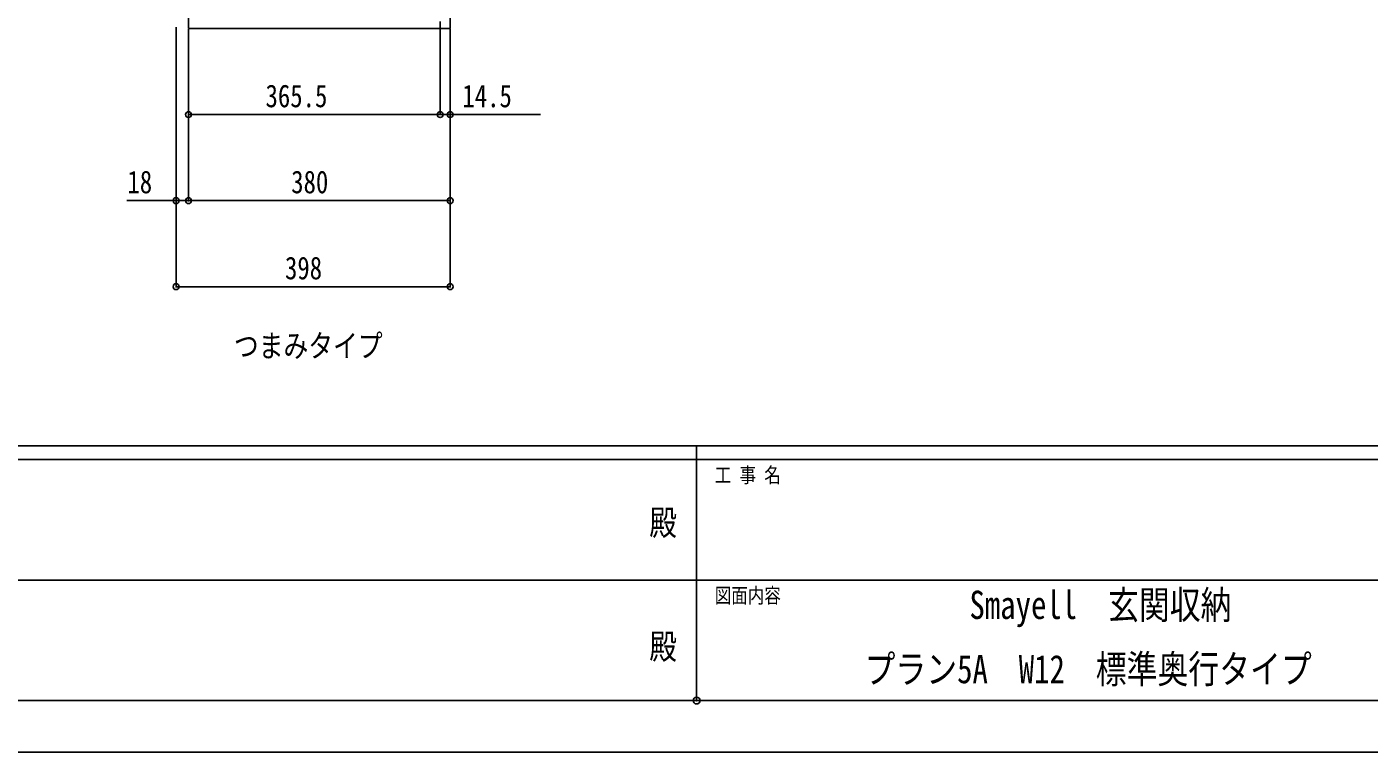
# Model space of a CAD drawing. Units: millimetres, scale not verified. Extents: x -4205 to 4205, y -2970 to 2970.
# Drawn here: x -978 to 972, y -2970 to -1916 of the extents above; entities that cross this region are included whole.
import ezdxf
from ezdxf.enums import TextEntityAlignment as Align

# ---------------------------------------------------------------- set-up
doc = ezdxf.new("R2010")
doc.units = ezdxf.units.MM
doc.header["$LTSCALE"] = 20
doc.header["$PDMODE"] = 32
doc.header["$PDSIZE"] = 10
for name, color, linetype in [('0-1_USER1', 3, 'Continuous'), ('0-3_YKK_12', 2, 'Continuous'), ('0-5_YKK_D', 6, 'Continuous'), ('0-6_YKK_ZWAK', 7, 'Continuous')]:
    doc.layers.add(name, color=color, linetype=linetype)
doc.styles.add('ＭＳ ゴシック', font='')
doc.styles.get('ＭＳ ゴシック').set_extended_font_data('MS Gothic')

msp = doc.modelspace()

# ---------------------------------------------------------------- linework, layer by layer
at = {"layer": '0-3_YKK_12'}
msp.add_lwpolyline([(-742.98, -1918.8), (-362.98, -1918.8), (-362.98, -1138.8), (-742.98, -1138.8)], close=True, dxfattribs=at)
at = {"layer": '0-5_YKK_D'}
for p, q in [((-377.48, -1908.55), (-377.48, -2044.8)), ((-377.48, -1908.55), (-377.48, -2044.8)), ((-760.98, -1916.8), (-760.98, -2169.8)), ((-760.98, -1916.8), (-760.98, -2294.8)), ((-742.98, -1919.8), (-742.98, -2044.8)), ((-742.98, -1919.8), (-742.98, -2169.8)), ((-742.98, -1919.8), (-742.98, -2169.8)), ((-362.98, -1919.8), (-362.98, -2044.8)), ((-362.98, -1919.8), (-362.98, -2169.8)), ((-362.98, -1919.8), (-362.98, -2294.8)), ((-742.98, -2043.8), (-377.48, -2043.8)), ((-742.98, -2168.8), (-362.98, -2168.8)), ((-760.98, -2293.8), (-362.98, -2293.8))]:
    msp.add_line(p, q, dxfattribs=at)
for points in [[(-377.48, -2043.8), (-362.98, -2043.8), (-231.58, -2043.8)], [(-742.98, -2168.8), (-760.98, -2168.8), (-832.38, -2168.8)]]:
    msp.add_lwpolyline(points, dxfattribs=at)
for centre in [(-742.98, -2043.8), (-377.48, -2043.8), (-377.48, -2043.8), (-362.98, -2043.8), (-760.98, -2168.8), (-742.98, -2168.8), (-742.98, -2168.8), (-362.98, -2168.8), (-760.98, -2293.8), (-362.98, -2293.8)]:
    msp.add_circle(centre, 4.25, dxfattribs=at)
at = {"layer": '0-6_YKK_ZWAK'}
for p, q in [((3895.02, -2525), (-3904.98, -2525)), ((-4.98, -2525), (-4.98, -2895)), ((-4.98, -2545), (-1304.98, -2545)), ((1295.02, -2545), (-4.98, -2545)), ((-1297.48, -2720), (-4.98, -2720)), ((-4.98, -2720), (1295.02, -2720)), ((-1304.98, -2895), (-4.98, -2895)), ((-4.98, -2895), (1295.02, -2895))]:
    msp.add_line(p, q, dxfattribs=at)
msp.add_lwpolyline([(-4205, -2970), (4205, -2970), (4205, 2970), (-4205, 2970)], close=True, dxfattribs=at)
msp.add_point((-4.98, -2895), dxfattribs=at)

# ---------------------------------------------------------------- texts
at = {"layer": '0-1_USER1', "style": 'ＭＳ ゴシック', "width": 0.8}
for s, height, p in [('つまみタイプ', 32.99, (-677, -2406)), ('Smayell\u3000玄関収納', 41.06, (391.15, -2788.83)), ('プラン5A\u3000W12\u3000標準奥行タイプ', 41.06, (238.83, -2882.17))]:
    msp.add_text(s, height=height, dxfattribs=at).set_placement(p, align=Align.BOTTOM_LEFT)
at = {"layer": '0-5_YKK_D', "style": 'ＭＳ ゴシック', "width": 0.8}
for s, p in [('365.5', (-631.03, -2043)), ('14.5', (-345.18, -2043)), ('18', (-831.58, -2168)), ('380', (-593.78, -2168)), ('398', (-602.78, -2293))]:
    msp.add_text(s, height=32.99, dxfattribs=at).set_placement(p, align=Align.BOTTOM_LEFT)
at = {"layer": '0-6_YKK_ZWAK', "style": 'ＭＳ ゴシック', "width": 0.8}
for s, height, p in [('工 事 名', 21.99, (21.27, -2585)), ('殿', 36.66, (-73.67, -2665.83)), ('図面内容', 21.99, (21.27, -2760)), ('殿', 36.66, (-73.67, -2845.83))]:
    msp.add_text(s, height=height, dxfattribs=at).set_placement(p, align=Align.BOTTOM_LEFT)

doc.saveas('drawing.dxf')
